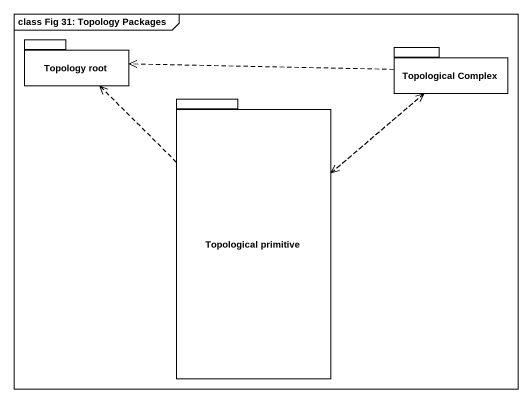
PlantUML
@startuml
mainframe class Fig 31: Topology Packages
package "Topology root" as Topology_root {
}
package "Topological Complex" as Topological_Complex {
}
package "Topological primitive" as Topological_primitive {
}
Topological_Complex .left.> Topology_root
Topological_Complex ..> Topological_primitive
Topological_primitive .up.> Topology_root
Topological_primitive .up.> Topological_Complex
@enduml
